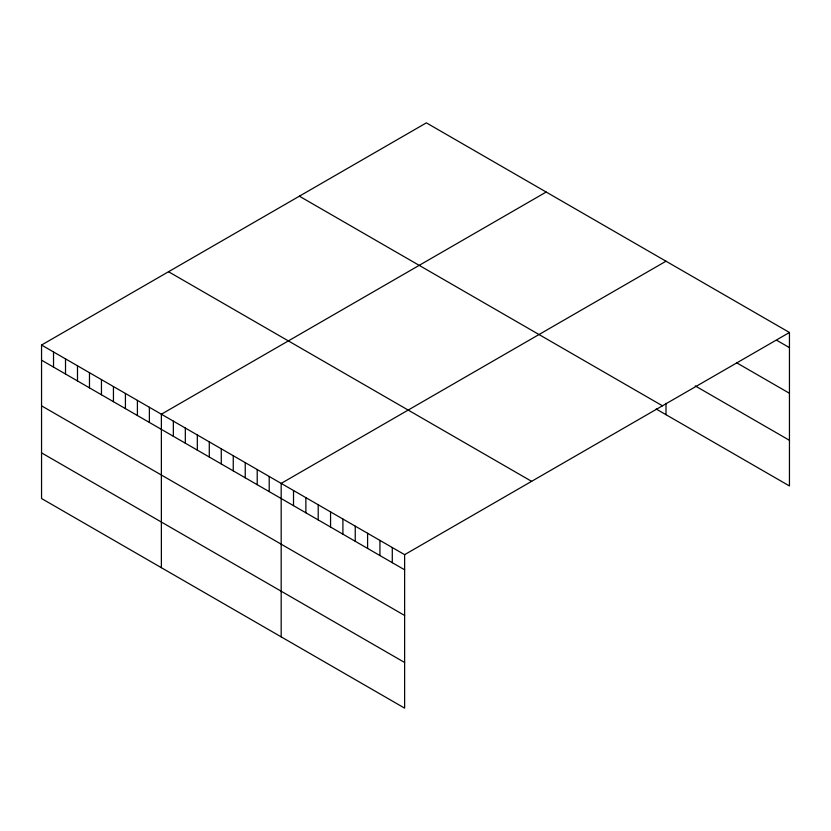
<?xml version="1.0" encoding="UTF-8"?>
<svg xmlns="http://www.w3.org/2000/svg" width="831" height="831" viewBox="0 0 831 831"><rect width="100%" height="100%" fill="white"/><g stroke="black" fill="none" stroke-linecap="round" stroke-linejoin="round"><path stroke-width="1.25" d="M41.55 345.042L404.624 554.661L404.624 708.137L41.55 498.517L41.55 345.042L426.376 122.863L789.45 332.483L789.45 485.958L656.199 409.029M546.185 192.044L161.37 414.222L161.37 567.687M666.005 261.214L281.179 483.393L281.179 636.858M404.624 554.661L789.45 332.483M777.11 340.513L789.45 347.638M736.702 362.825L789.45 393.281M695.183 385.885L789.45 440.305M299.378 196.189L662.463 405.808M168.537 271.727L531.622 481.346M41.55 360.187L404.624 569.806M41.55 405.84L404.624 615.459M41.55 452.864L404.624 662.484M666.005 403.274L666.005 414.69M392.284 547.536L392.284 562.68M379.933 540.41L379.933 555.555M367.593 533.284L367.593 548.429M355.242 526.158L355.242 541.303M342.902 519.032L342.902 534.177M330.561 511.906L330.561 527.051M318.211 504.77L318.211 519.926M305.87 497.644L305.87 512.8M293.52 490.519L293.52 505.664M269.202 476.475L269.202 491.62M257.215 469.557L257.215 484.702M245.238 462.638L245.238 477.783M233.251 455.72L233.251 470.876M221.275 448.802L221.275 463.958M209.287 441.884L209.287 457.04M197.311 434.966L197.311 450.122M185.323 428.058L185.323 443.203M173.347 421.14L173.347 436.285M149.383 407.304L149.383 422.449M137.406 400.386L137.406 415.531M125.419 393.468L125.419 408.613M113.442 386.55L113.442 401.695M101.455 379.632L101.455 394.777M89.478 372.714L89.478 387.859M77.491 365.796L77.491 380.941M65.514 358.878L65.514 374.023M53.527 351.96L53.527 367.105"/></g></svg>
